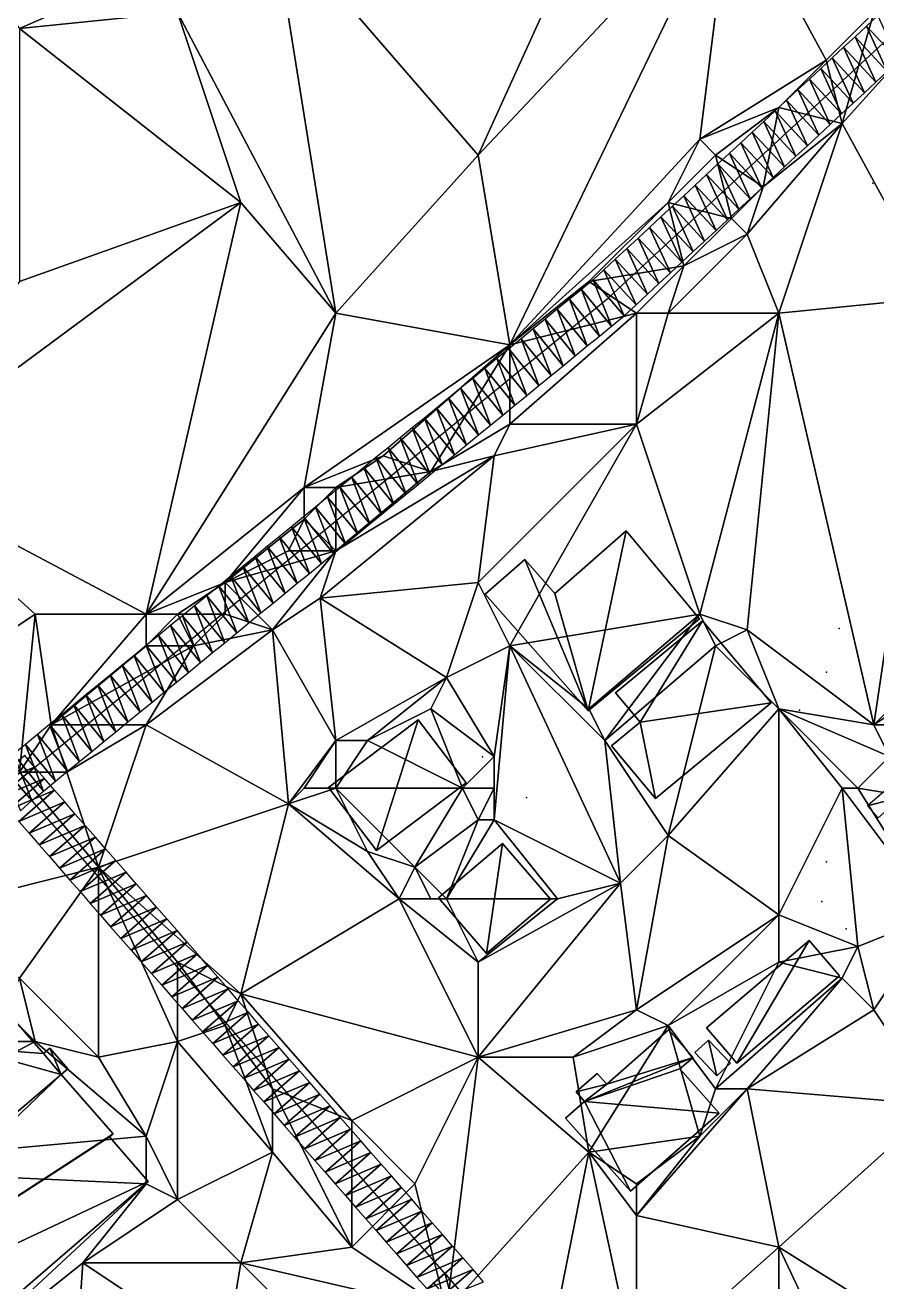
# Model space of a CAD drawing. Header units: metres. Extents: x -1103 to 901, y -902 to 905.
# Drawn here: x -419.3 to -311.6, y 661.6 to 820.4 of the extents above; entities that cross this region are included whole.
import ezdxf

# ---------------------------------------------------------------- set-up
doc = ezdxf.new("R2010")
doc.units = ezdxf.units.M
for name, color, linetype in [('OSM_BUILDING_FOOTPRINTS', 7, 'CONTINUOUS'), ('OSM_BUILDING_ROOFS', 1, 'CONTINUOUS'), ('OSM_BUILDING_WALLS', 8, 'CONTINUOUS'), ('OSM_ROAD_AXES', 2, 'CONTINUOUS'), ('OSM_ROAD_SURFACE', 9, 'CONTINUOUS'), ('OSM_TERRAIN', 3, 'CONTINUOUS'), ('OSM_TREES', 3, 'CONTINUOUS')]:
    doc.layers.add(name, color=color, linetype=linetype)

msp = doc.modelspace()

# ---------------------------------------------------------------- linework, layer by layer
at = {"layer": 'OSM_BUILDING_FOOTPRINTS'}
for points in [[(-361.14, 748.49, 11.96), (-356.12, 752.89, 11.96), (-352.31, 748.6, 11.96), (-343.31, 756.5, 11.96), (-334.03, 745.41, 11.96), (-348.09, 733.78, 11.96), (-361.14, 748.49, 11.96)], [(-345.15, 729.34, 12.06), (-339.57, 722.69, 12.06), (-324.98, 734.78, 12.06), (-333.67, 745.13, 12.06), (-344.64, 736.05, 12.06), (-341.52, 732.34, 12.06), (-345.15, 729.34, 12.06)], [(-380.95, 724.08, 9.98), (-369.6, 732.62, 9.98), (-363.51, 724.65, 9.98), (-374.87, 716.1, 9.98), (-380.95, 724.08, 9.98)], [(-367.01, 710.15, 11.75), (-358.93, 717.02, 11.75), (-352.86, 709.96, 11.75), (-360.94, 703.1, 11.75), (-367.01, 710.15, 11.75)], [(-333.14, 693.71, 11.44), (-320.16, 704.74, 11.44), (-316.32, 700.28, 11.44), (-329.3, 689.25, 11.44), (-333.14, 693.71, 11.44)], [(-416.95, 690.48, 8.06), (-416.18, 691.14, 8.06), (-413.9, 688.54, 8.06), (-414.74, 687.82, 8.06), (-408.16, 680.31, 8.06), (-408.62, 679.93, 8.06), (-403.71, 674.31, 8.06), (-444.08, 639.45, 8.06), (-453.77, 650.52, 8.06), (-453.09, 651.11, 8.06), (-455.1, 653.41, 8.06), (-448.94, 658.72, 8.06), (-456, 666.79, 8.06), (-455.31, 667.4, 8.06), (-455.67, 667.83, 8.06), (-427.66, 692.01, 8.06), (-426.93, 691.17, 8.06), (-421.59, 695.79, 8.06), (-416.95, 690.48, 8.06)], [(-350.96, 682.3, 11.41), (-348.55, 684.42, 11.41), (-349.61, 685.62, 11.41), (-346.96, 687.95, 11.41), (-345.75, 686.59, 11.41), (-337.93, 693.45, 11.41), (-334.84, 689.98, 11.41), (-336.5, 688.52, 11.41), (-331.53, 682.92, 11.41), (-342.77, 673.08, 11.41), (-350.96, 682.3, 11.41)], [(-334.61, 690.58, 11.49), (-332.9, 692.17, 11.49), (-330.13, 689.25, 11.49), (-331.84, 687.65, 11.49), (-334.61, 690.58, 11.49)]]:
    msp.add_polyline3d(points, close=True, dxfattribs=at)
at = {"layer": 'OSM_BUILDING_ROOFS'}
for points in [[(-348.09, 733.78, 17.16), (-343.31, 756.5, 17.16), (-352.31, 748.6, 17.16)], [(-348.09, 733.78, 17.16), (-334.03, 745.41, 17.16), (-343.31, 756.5, 17.16)], [(-356.12, 752.89, 17.16), (-361.14, 748.49, 17.16), (-348.09, 733.78, 17.16)], [(-348.09, 733.78, 17.16), (-352.31, 748.6, 17.16), (-356.12, 752.89, 17.16)], [(-341.52, 732.34, 17.26), (-333.67, 745.13, 17.26), (-344.64, 736.05, 17.26)], [(-341.52, 732.34, 17.26), (-324.98, 734.78, 17.26), (-333.67, 745.13, 17.26)], [(-341.52, 732.34, 17.26), (-339.57, 722.69, 17.26), (-324.98, 734.78, 17.26)], [(-369.6, 732.62, 15.18), (-380.95, 724.08, 15.18), (-374.87, 716.1, 15.18)], [(-369.6, 732.62, 15.18), (-374.87, 716.1, 15.18), (-363.51, 724.65, 15.18)], [(-341.52, 732.34, 17.26), (-345.15, 729.34, 17.26), (-339.57, 722.69, 17.26)], [(-358.93, 717.02, 16.95), (-367.01, 710.15, 16.95), (-360.94, 703.1, 16.95)], [(-358.93, 717.02, 16.95), (-360.94, 703.1, 16.95), (-352.86, 709.96, 16.95)], [(-320.16, 704.74, 16.64), (-333.14, 693.71, 16.64), (-329.3, 689.25, 16.64)], [(-320.16, 704.74, 16.64), (-329.3, 689.25, 16.64), (-316.32, 700.28, 16.64)], [(-416.95, 690.48, 58.06), (-421.59, 695.79, 58.06), (-426.93, 691.17, 58.06)], [(-334.84, 689.98, 16.61), (-337.93, 693.45, 16.61), (-345.75, 686.59, 16.61)], [(-414.74, 687.82, 58.06), (-426.93, 691.17, 58.06), (-448.94, 658.72, 58.06)], [(-414.74, 687.82, 58.06), (-416.95, 690.48, 58.06), (-426.93, 691.17, 58.06)], [(-414.74, 687.82, 58.06), (-416.18, 691.14, 58.06), (-416.95, 690.48, 58.06)], [(-414.74, 687.82, 58.06), (-413.9, 688.54, 58.06), (-416.18, 691.14, 58.06)], [(-332.9, 692.17, 21.49), (-334.61, 690.58, 21.49), (-331.84, 687.65, 21.49)], [(-332.9, 692.17, 21.49), (-331.84, 687.65, 21.49), (-330.13, 689.25, 21.49)], [(-348.55, 684.42, 16.61), (-336.5, 688.52, 16.61), (-334.84, 689.98, 16.61)], [(-345.75, 686.59, 16.61), (-348.55, 684.42, 16.61), (-334.84, 689.98, 16.61)], [(-453.09, 651.11, 58.06), (-408.16, 680.31, 58.06), (-414.74, 687.82, 58.06)], [(-414.74, 687.82, 58.06), (-448.94, 658.72, 58.06), (-453.09, 651.11, 58.06)], [(-345.75, 686.59, 16.61), (-346.96, 687.95, 16.61), (-349.61, 685.62, 16.61)], [(-348.55, 684.42, 16.61), (-331.53, 682.92, 16.61), (-336.5, 688.52, 16.61)], [(-345.75, 686.59, 16.61), (-349.61, 685.62, 16.61), (-348.55, 684.42, 16.61)], [(-348.55, 684.42, 16.61), (-350.96, 682.3, 16.61), (-342.77, 673.08, 16.61)], [(-348.55, 684.42, 16.61), (-342.77, 673.08, 16.61), (-331.53, 682.92, 16.61)], [(-453.09, 651.11, 58.06), (-408.62, 679.93, 58.06), (-408.16, 680.31, 58.06)], [(-453.09, 651.11, 58.06), (-403.71, 674.31, 58.06), (-408.62, 679.93, 58.06)], [(-453.09, 651.11, 58.06), (-444.08, 639.45, 58.06), (-403.71, 674.31, 58.06)]]:
    msp.add_3dface(points, dxfattribs=at)
at = {"layer": 'OSM_BUILDING_WALLS'}
for points in [[(-343.31, 756.5, 11.96), (-352.31, 748.6, 11.96), (-352.31, 748.6, 17.16)], [(-343.31, 756.5, 11.96), (-352.31, 748.6, 17.16), (-343.31, 756.5, 17.16)], [(-334.03, 745.41, 11.96), (-343.31, 756.5, 11.96), (-343.31, 756.5, 17.16)], [(-334.03, 745.41, 11.96), (-343.31, 756.5, 17.16), (-334.03, 745.41, 17.16)], [(-356.12, 752.89, 11.96), (-361.14, 748.49, 11.96), (-361.14, 748.49, 17.16)], [(-356.12, 752.89, 11.96), (-361.14, 748.49, 17.16), (-356.12, 752.89, 17.16)], [(-352.31, 748.6, 11.96), (-356.12, 752.89, 11.96), (-356.12, 752.89, 17.16)], [(-352.31, 748.6, 11.96), (-356.12, 752.89, 17.16), (-352.31, 748.6, 17.16)], [(-361.14, 748.49, 11.96), (-348.09, 733.78, 11.96), (-348.09, 733.78, 17.16)], [(-361.14, 748.49, 11.96), (-348.09, 733.78, 17.16), (-361.14, 748.49, 17.16)], [(-348.09, 733.78, 11.96), (-334.03, 745.41, 11.96), (-334.03, 745.41, 17.16)], [(-348.09, 733.78, 11.96), (-334.03, 745.41, 17.16), (-348.09, 733.78, 17.16)], [(-333.67, 745.13, 12.06), (-344.64, 736.05, 12.06), (-344.64, 736.05, 17.26)], [(-333.67, 745.13, 12.06), (-344.64, 736.05, 17.26), (-333.67, 745.13, 17.26)], [(-324.98, 734.78, 12.06), (-333.67, 745.13, 12.06), (-333.67, 745.13, 17.26)], [(-324.98, 734.78, 12.06), (-333.67, 745.13, 17.26), (-324.98, 734.78, 17.26)], [(-344.64, 736.05, 12.06), (-341.52, 732.34, 12.06), (-341.52, 732.34, 17.26)], [(-344.64, 736.05, 12.06), (-341.52, 732.34, 17.26), (-344.64, 736.05, 17.26)], [(-339.57, 722.69, 12.06), (-324.98, 734.78, 12.06), (-324.98, 734.78, 17.26)], [(-339.57, 722.69, 12.06), (-324.98, 734.78, 17.26), (-339.57, 722.69, 17.26)], [(-369.6, 732.62, 9.98), (-380.95, 724.08, 9.98), (-380.95, 724.08, 15.18)], [(-369.6, 732.62, 9.98), (-380.95, 724.08, 15.18), (-369.6, 732.62, 15.18)], [(-363.51, 724.65, 9.98), (-369.6, 732.62, 9.98), (-369.6, 732.62, 15.18)], [(-363.51, 724.65, 9.98), (-369.6, 732.62, 15.18), (-363.51, 724.65, 15.18)], [(-341.52, 732.34, 12.06), (-345.15, 729.34, 12.06), (-345.15, 729.34, 17.26)], [(-341.52, 732.34, 12.06), (-345.15, 729.34, 17.26), (-341.52, 732.34, 17.26)], [(-345.15, 729.34, 12.06), (-339.57, 722.69, 12.06), (-339.57, 722.69, 17.26)], [(-345.15, 729.34, 12.06), (-339.57, 722.69, 17.26), (-345.15, 729.34, 17.26)], [(-374.87, 716.1, 9.98), (-363.51, 724.65, 9.98), (-363.51, 724.65, 15.18)], [(-374.87, 716.1, 9.98), (-363.51, 724.65, 15.18), (-374.87, 716.1, 15.18)], [(-380.95, 724.08, 9.98), (-374.87, 716.1, 9.98), (-374.87, 716.1, 15.18)], [(-380.95, 724.08, 9.98), (-374.87, 716.1, 15.18), (-380.95, 724.08, 15.18)], [(-358.93, 717.02, 11.75), (-367.01, 710.15, 11.75), (-367.01, 710.15, 16.95)], [(-358.93, 717.02, 11.75), (-367.01, 710.15, 16.95), (-358.93, 717.02, 16.95)], [(-352.86, 709.96, 11.75), (-358.93, 717.02, 11.75), (-358.93, 717.02, 16.95)], [(-352.86, 709.96, 11.75), (-358.93, 717.02, 16.95), (-352.86, 709.96, 16.95)], [(-367.01, 710.15, 11.75), (-360.94, 703.1, 11.75), (-360.94, 703.1, 16.95)], [(-367.01, 710.15, 11.75), (-360.94, 703.1, 16.95), (-367.01, 710.15, 16.95)], [(-360.94, 703.1, 11.75), (-352.86, 709.96, 11.75), (-352.86, 709.96, 16.95)], [(-360.94, 703.1, 11.75), (-352.86, 709.96, 16.95), (-360.94, 703.1, 16.95)], [(-320.16, 704.74, 11.44), (-333.14, 693.71, 11.44), (-333.14, 693.71, 16.64)], [(-320.16, 704.74, 11.44), (-333.14, 693.71, 16.64), (-320.16, 704.74, 16.64)], [(-316.32, 700.28, 11.44), (-320.16, 704.74, 11.44), (-320.16, 704.74, 16.64)], [(-316.32, 700.28, 11.44), (-320.16, 704.74, 16.64), (-316.32, 700.28, 16.64)], [(-329.3, 689.25, 11.44), (-316.32, 700.28, 11.44), (-316.32, 700.28, 16.64)], [(-329.3, 689.25, 11.44), (-316.32, 700.28, 16.64), (-329.3, 689.25, 16.64)], [(-416.95, 690.48, 8.06), (-421.59, 695.79, 8.06), (-421.59, 695.79, 58.06)], [(-416.95, 690.48, 8.06), (-421.59, 695.79, 58.06), (-416.95, 690.48, 58.06)], [(-337.93, 693.45, 11.41), (-345.75, 686.59, 11.41), (-345.75, 686.59, 16.61)], [(-337.93, 693.45, 11.41), (-345.75, 686.59, 16.61), (-337.93, 693.45, 16.61)], [(-334.84, 689.98, 11.41), (-337.93, 693.45, 11.41), (-337.93, 693.45, 16.61)], [(-334.84, 689.98, 11.41), (-337.93, 693.45, 16.61), (-334.84, 689.98, 16.61)], [(-333.14, 693.71, 11.44), (-329.3, 689.25, 11.44), (-329.3, 689.25, 16.64)], [(-333.14, 693.71, 11.44), (-329.3, 689.25, 16.64), (-333.14, 693.71, 16.64)], [(-416.18, 691.14, 8.06), (-416.95, 690.48, 8.06), (-416.95, 690.48, 58.06)], [(-416.18, 691.14, 8.06), (-416.95, 690.48, 58.06), (-416.18, 691.14, 58.06)], [(-413.9, 688.54, 8.06), (-416.18, 691.14, 8.06), (-416.18, 691.14, 58.06)], [(-413.9, 688.54, 8.06), (-416.18, 691.14, 58.06), (-413.9, 688.54, 58.06)], [(-332.9, 692.17, 11.49), (-334.61, 690.58, 11.49), (-334.61, 690.58, 21.49)], [(-332.9, 692.17, 11.49), (-334.61, 690.58, 21.49), (-332.9, 692.17, 21.49)], [(-330.13, 689.25, 11.49), (-332.9, 692.17, 11.49), (-332.9, 692.17, 21.49)], [(-330.13, 689.25, 11.49), (-332.9, 692.17, 21.49), (-330.13, 689.25, 21.49)], [(-336.5, 688.52, 11.41), (-334.84, 689.98, 11.41), (-334.84, 689.98, 16.61)], [(-336.5, 688.52, 11.41), (-334.84, 689.98, 16.61), (-336.5, 688.52, 16.61)], [(-334.61, 690.58, 11.49), (-331.84, 687.65, 11.49), (-331.84, 687.65, 21.49)], [(-334.61, 690.58, 11.49), (-331.84, 687.65, 21.49), (-334.61, 690.58, 21.49)], [(-331.84, 687.65, 11.49), (-330.13, 689.25, 11.49), (-330.13, 689.25, 21.49)], [(-331.84, 687.65, 11.49), (-330.13, 689.25, 21.49), (-331.84, 687.65, 21.49)], [(-414.74, 687.82, 8.06), (-413.9, 688.54, 8.06), (-413.9, 688.54, 58.06)], [(-414.74, 687.82, 8.06), (-413.9, 688.54, 58.06), (-414.74, 687.82, 58.06)], [(-408.16, 680.31, 8.06), (-414.74, 687.82, 8.06), (-414.74, 687.82, 58.06)], [(-408.16, 680.31, 8.06), (-414.74, 687.82, 58.06), (-408.16, 680.31, 58.06)], [(-346.96, 687.95, 11.41), (-349.61, 685.62, 11.41), (-349.61, 685.62, 16.61)], [(-346.96, 687.95, 11.41), (-349.61, 685.62, 16.61), (-346.96, 687.95, 16.61)], [(-345.75, 686.59, 11.41), (-346.96, 687.95, 11.41), (-346.96, 687.95, 16.61)], [(-345.75, 686.59, 11.41), (-346.96, 687.95, 16.61), (-345.75, 686.59, 16.61)], [(-331.53, 682.92, 11.41), (-336.5, 688.52, 11.41), (-336.5, 688.52, 16.61)], [(-331.53, 682.92, 11.41), (-336.5, 688.52, 16.61), (-331.53, 682.92, 16.61)], [(-349.61, 685.62, 11.41), (-348.55, 684.42, 11.41), (-348.55, 684.42, 16.61)], [(-349.61, 685.62, 11.41), (-348.55, 684.42, 16.61), (-349.61, 685.62, 16.61)], [(-348.55, 684.42, 11.41), (-350.96, 682.3, 11.41), (-350.96, 682.3, 16.61)], [(-348.55, 684.42, 11.41), (-350.96, 682.3, 16.61), (-348.55, 684.42, 16.61)], [(-342.77, 673.08, 11.41), (-331.53, 682.92, 11.41), (-331.53, 682.92, 16.61)], [(-342.77, 673.08, 11.41), (-331.53, 682.92, 16.61), (-342.77, 673.08, 16.61)], [(-350.96, 682.3, 11.41), (-342.77, 673.08, 11.41), (-342.77, 673.08, 16.61)], [(-350.96, 682.3, 11.41), (-342.77, 673.08, 16.61), (-350.96, 682.3, 16.61)], [(-408.62, 679.93, 8.06), (-408.16, 680.31, 8.06), (-408.16, 680.31, 58.06)], [(-408.62, 679.93, 8.06), (-408.16, 680.31, 58.06), (-408.62, 679.93, 58.06)], [(-403.71, 674.31, 8.06), (-408.62, 679.93, 8.06), (-408.62, 679.93, 58.06)], [(-403.71, 674.31, 8.06), (-408.62, 679.93, 58.06), (-403.71, 674.31, 58.06)], [(-444.08, 639.45, 8.06), (-403.71, 674.31, 8.06), (-403.71, 674.31, 58.06)], [(-444.08, 639.45, 8.06), (-403.71, 674.31, 58.06), (-444.08, 639.45, 58.06)]]:
    msp.add_3dface(points, dxfattribs=at)
at = {"layer": 'OSM_ROAD_AXES'}
for points in [[(-597.7, 570.62, 12.35), (-515.1, 641.52, 12.27), (-487.06, 665.15, 13.31), (-420.4, 724.71, 8.35), (-345.52, 785.95, 12.72), (-274.8, 851.58, 8.35), (-264.97, 869.42, 8.09)], [(-77.25, 318.22, 13.77), (-85.81, 327.99, 13.46), (-182, 437.74, 14.9), (-212.23, 474.48, 11.15), (-217.94, 481.64, 10.91), (-283.23, 563.81, 11.55), (-321.37, 609.27, 10.55), (-364.92, 661.21, 12.4), (-420.4, 724.71, 8.35), (-452.54, 763.67, 7.7)]]:
    msp.add_polyline3d(points, dxfattribs=at)
at = {"layer": 'OSM_ROAD_SURFACE'}
for points in [[(-308.84, 815.89, 11.13), (-311.48, 821.63, 10.96), (-312.92, 820.29, 11.04)], [(-310.29, 814.55, 11.21), (-312.92, 820.29, 11.04), (-314.37, 818.95, 11.11)], [(-310.29, 814.55, 11.21), (-308.84, 815.89, 11.13), (-312.92, 820.29, 11.04)], [(-311.73, 813.22, 11.28), (-314.37, 818.95, 11.11), (-315.81, 817.61, 11.17)], [(-311.73, 813.22, 11.28), (-310.29, 814.55, 11.21), (-314.37, 818.95, 11.11)], [(-314.62, 810.54, 11.44), (-317.25, 816.27, 11.24), (-318.7, 814.93, 11.32)], [(-313.17, 811.88, 11.36), (-315.81, 817.61, 11.17), (-317.25, 816.27, 11.24)], [(-314.62, 810.54, 11.44), (-313.17, 811.88, 11.36), (-317.25, 816.27, 11.24)], [(-313.17, 811.88, 11.36), (-311.73, 813.22, 11.28), (-315.81, 817.61, 11.17)], [(-316.06, 809.2, 11.51), (-318.7, 814.93, 11.32), (-320.14, 813.6, 11.42)], [(-316.06, 809.2, 11.51), (-314.62, 810.54, 11.44), (-318.7, 814.93, 11.32)], [(-317.5, 807.86, 11.59), (-320.14, 813.6, 11.42), (-321.58, 812.26, 11.52)], [(-317.5, 807.86, 11.59), (-316.06, 809.2, 11.51), (-320.14, 813.6, 11.42)], [(-318.94, 806.52, 11.67), (-321.58, 812.26, 11.52), (-323.03, 810.92, 11.61)], [(-318.94, 806.52, 11.67), (-317.5, 807.86, 11.59), (-321.58, 812.26, 11.52)], [(-320.39, 805.18, 11.74), (-323.03, 810.92, 11.61), (-324.47, 809.58, 11.69)], [(-320.39, 805.18, 11.74), (-318.94, 806.52, 11.67), (-323.03, 810.92, 11.61)], [(-321.83, 803.84, 11.81), (-324.47, 809.58, 11.69), (-325.91, 808.24, 11.74)], [(-321.83, 803.84, 11.81), (-320.39, 805.18, 11.74), (-324.47, 809.58, 11.69)], [(-324.72, 801.16, 11.96), (-327.36, 806.9, 11.8), (-328.8, 805.56, 11.85)], [(-323.27, 802.5, 11.89), (-325.91, 808.24, 11.74), (-327.36, 806.9, 11.8)], [(-324.72, 801.16, 11.96), (-323.27, 802.5, 11.89), (-327.36, 806.9, 11.8)], [(-323.27, 802.5, 11.89), (-321.83, 803.84, 11.81), (-325.91, 808.24, 11.74)], [(-326.16, 799.82, 12.03), (-328.8, 805.56, 11.85), (-330.24, 804.22, 11.9)], [(-326.16, 799.82, 12.03), (-324.72, 801.16, 11.96), (-328.8, 805.56, 11.85)], [(-327.61, 798.48, 12.1), (-330.24, 804.22, 11.9), (-331.69, 802.88, 11.96)], [(-327.61, 798.48, 12.1), (-326.16, 799.82, 12.03), (-330.24, 804.22, 11.9)], [(-329.05, 797.14, 12.17), (-331.69, 802.88, 11.96), (-333.13, 801.54, 12.04)], [(-329.05, 797.14, 12.17), (-327.61, 798.48, 12.1), (-331.69, 802.88, 11.96)], [(-330.49, 795.8, 12.24), (-333.13, 801.54, 12.04), (-334.57, 800.2, 12.11)], [(-330.49, 795.8, 12.24), (-329.05, 797.14, 12.17), (-333.13, 801.54, 12.04)], [(-333.38, 793.13, 12.39), (-336.02, 798.86, 12.19), (-337.46, 797.52, 12.27)], [(-331.94, 794.47, 12.32), (-334.57, 800.2, 12.11), (-336.02, 798.86, 12.19)], [(-333.38, 793.13, 12.39), (-331.94, 794.47, 12.32), (-336.02, 798.86, 12.19)], [(-331.94, 794.47, 12.32), (-330.49, 795.8, 12.24), (-334.57, 800.2, 12.11)], [(-334.82, 791.79, 12.47), (-337.46, 797.52, 12.27), (-338.9, 796.18, 12.33)], [(-334.82, 791.79, 12.47), (-333.38, 793.13, 12.39), (-337.46, 797.52, 12.27)], [(-336.26, 790.45, 12.54), (-338.9, 796.18, 12.33), (-340.35, 794.85, 12.4)], [(-336.26, 790.45, 12.54), (-334.82, 791.79, 12.47), (-338.9, 796.18, 12.33)], [(-337.71, 789.11, 12.6), (-340.35, 794.85, 12.4), (-341.79, 793.51, 12.46)], [(-337.71, 789.11, 12.6), (-336.26, 790.45, 12.54), (-340.35, 794.85, 12.4)], [(-339.15, 787.77, 12.66), (-341.79, 793.51, 12.46), (-343.23, 792.17, 12.52)], [(-339.15, 787.77, 12.66), (-337.71, 789.11, 12.6), (-341.79, 793.51, 12.46)], [(-340.6, 786.43, 12.72), (-343.23, 792.17, 12.52), (-344.68, 790.83, 12.59)], [(-340.6, 786.43, 12.72), (-339.15, 787.77, 12.66), (-343.23, 792.17, 12.52)], [(-343.55, 783.69, 12.8), (-346.12, 789.49, 12.65), (-347.49, 788.21, 12.71)], [(-342.04, 785.09, 12.78), (-344.68, 790.83, 12.59), (-346.12, 789.49, 12.65)], [(-343.55, 783.69, 12.8), (-342.04, 785.09, 12.78), (-346.12, 789.49, 12.65)], [(-342.04, 785.09, 12.78), (-340.6, 786.43, 12.72), (-344.68, 790.83, 12.59)], [(-345.15, 782.38, 12.8), (-347.49, 788.21, 12.71), (-348.95, 787.02, 12.72)], [(-345.15, 782.38, 12.8), (-343.55, 783.69, 12.8), (-347.49, 788.21, 12.71)], [(-346.68, 781.13, 12.8), (-348.95, 787.02, 12.72), (-350.48, 785.77, 12.72)], [(-346.68, 781.13, 12.8), (-345.15, 782.38, 12.8), (-348.95, 787.02, 12.72)], [(-349.74, 778.63, 12.79), (-352.01, 784.52, 12.72), (-353.53, 783.27, 12.71)], [(-348.21, 779.88, 12.8), (-350.48, 785.77, 12.72), (-352.01, 784.52, 12.72)], [(-349.74, 778.63, 12.79), (-348.21, 779.88, 12.8), (-352.01, 784.52, 12.72)], [(-348.21, 779.88, 12.8), (-346.68, 781.13, 12.8), (-350.48, 785.77, 12.72)], [(-351.26, 777.38, 12.79), (-353.53, 783.27, 12.71), (-355.06, 782.02, 12.71)], [(-351.26, 777.38, 12.79), (-349.74, 778.63, 12.79), (-353.53, 783.27, 12.71)], [(-352.79, 776.13, 12.79), (-355.06, 782.02, 12.71), (-356.59, 780.77, 12.7)], [(-352.79, 776.13, 12.79), (-351.26, 777.38, 12.79), (-355.06, 782.02, 12.71)], [(-354.32, 774.88, 12.79), (-356.59, 780.77, 12.7), (-358.12, 779.52, 12.69)], [(-354.32, 774.88, 12.79), (-352.79, 776.13, 12.79), (-356.59, 780.77, 12.7)], [(-357.38, 772.38, 12.78), (-359.65, 778.27, 12.61), (-361.18, 777.02, 12.54)], [(-355.85, 773.63, 12.78), (-358.12, 779.52, 12.69), (-359.65, 778.27, 12.61)], [(-357.38, 772.38, 12.78), (-355.85, 773.63, 12.78), (-359.65, 778.27, 12.61)], [(-355.85, 773.63, 12.78), (-354.32, 774.88, 12.79), (-358.12, 779.52, 12.69)], [(-358.9, 771.13, 12.72), (-361.18, 777.02, 12.54), (-362.7, 775.77, 12.46)], [(-358.9, 771.13, 12.72), (-357.38, 772.38, 12.78), (-361.18, 777.02, 12.54)], [(-360.43, 769.88, 12.62), (-362.7, 775.77, 12.46), (-364.23, 774.52, 12.39)], [(-360.43, 769.88, 12.62), (-358.9, 771.13, 12.72), (-362.7, 775.77, 12.46)], [(-361.96, 768.63, 12.52), (-364.23, 774.52, 12.39), (-365.76, 773.27, 12.31)], [(-361.96, 768.63, 12.52), (-360.43, 769.88, 12.62), (-364.23, 774.52, 12.39)], [(-365.02, 766.13, 12.31), (-367.29, 772.02, 12.22), (-368.81, 770.77, 12.14)], [(-363.49, 767.38, 12.42), (-365.76, 773.27, 12.31), (-367.29, 772.02, 12.22)], [(-365.02, 766.13, 12.31), (-363.49, 767.38, 12.42), (-367.29, 772.02, 12.22)], [(-363.49, 767.38, 12.42), (-361.96, 768.63, 12.52), (-365.76, 773.27, 12.31)], [(-366.55, 764.88, 12.21), (-368.81, 770.77, 12.14), (-370.34, 769.52, 12.05)], [(-366.55, 764.88, 12.21), (-365.02, 766.13, 12.31), (-368.81, 770.77, 12.14)], [(-368.07, 763.63, 12.13), (-370.34, 769.52, 12.05), (-371.87, 768.27, 11.96)], [(-368.07, 763.63, 12.13), (-366.55, 764.88, 12.21), (-370.34, 769.52, 12.05)], [(-369.6, 762.38, 12.02), (-371.87, 768.27, 11.96), (-373.4, 767.02, 11.88)], [(-369.6, 762.38, 12.02), (-368.07, 763.63, 12.13), (-371.87, 768.27, 11.96)], [(-372.66, 759.88, 11.79), (-374.93, 765.77, 11.79), (-376.46, 764.52, 11.73)], [(-371.13, 761.13, 11.9), (-373.4, 767.02, 11.88), (-374.93, 765.77, 11.79)], [(-372.66, 759.88, 11.79), (-371.13, 761.13, 11.9), (-374.93, 765.77, 11.79)], [(-371.13, 761.13, 11.9), (-369.6, 762.38, 12.02), (-373.4, 767.02, 11.88)], [(-374.19, 758.63, 11.67), (-376.46, 764.52, 11.73), (-377.98, 763.27, 11.67)], [(-374.19, 758.63, 11.67), (-372.66, 759.88, 11.79), (-376.46, 764.52, 11.73)], [(-375.71, 757.38, 11.55), (-377.98, 763.27, 11.67), (-379.51, 762.02, 11.56)], [(-375.71, 757.38, 11.55), (-374.19, 758.63, 11.67), (-377.98, 763.27, 11.67)], [(-378.77, 754.88, 11.32), (-381.04, 760.77, 11.45), (-382.57, 759.52, 11.32)], [(-377.24, 756.13, 11.44), (-379.51, 762.02, 11.56), (-381.04, 760.77, 11.45)], [(-378.77, 754.88, 11.32), (-377.24, 756.13, 11.44), (-381.04, 760.77, 11.45)], [(-377.24, 756.13, 11.44), (-375.71, 757.38, 11.55), (-379.51, 762.02, 11.56)], [(-380.3, 753.63, 11.2), (-382.57, 759.52, 11.32), (-384.1, 758.27, 11.17)], [(-380.3, 753.63, 11.2), (-378.77, 754.88, 11.32), (-382.57, 759.52, 11.32)], [(-381.83, 752.38, 11.06), (-384.1, 758.27, 11.17), (-385.62, 757.02, 10.98)], [(-381.83, 752.38, 11.06), (-380.3, 753.63, 11.2), (-384.1, 758.27, 11.17)], [(-383.35, 751.13, 10.93), (-385.62, 757.02, 10.98), (-387.15, 755.77, 10.8)], [(-383.35, 751.13, 10.93), (-381.83, 752.38, 11.06), (-385.62, 757.02, 10.98)], [(-386.41, 748.63, 10.66), (-388.68, 754.52, 10.62), (-390.21, 753.27, 10.43)], [(-384.88, 749.88, 10.79), (-387.15, 755.77, 10.8), (-388.68, 754.52, 10.62)], [(-386.41, 748.63, 10.66), (-384.88, 749.88, 10.79), (-388.68, 754.52, 10.62)], [(-384.88, 749.88, 10.79), (-383.35, 751.13, 10.93), (-387.15, 755.77, 10.8)], [(-387.94, 747.38, 10.52), (-390.21, 753.27, 10.43), (-391.74, 752.02, 10.25)], [(-387.94, 747.38, 10.52), (-386.41, 748.63, 10.66), (-390.21, 753.27, 10.43)], [(-389.47, 746.13, 10.39), (-391.74, 752.02, 10.25), (-393.27, 750.77, 10.07)], [(-389.47, 746.13, 10.39), (-387.94, 747.38, 10.52), (-391.74, 752.02, 10.25)], [(-391, 744.88, 10), (-393.27, 750.77, 10.07), (-394.79, 749.53, 9.89)], [(-391, 744.88, 10), (-389.47, 746.13, 10.39), (-393.27, 750.77, 10.07)], [(-394.05, 742.38, 9.59), (-396.32, 748.28, 9.66), (-397.85, 747.03, 9.42)], [(-392.52, 743.63, 9.78), (-394.79, 749.53, 9.89), (-396.32, 748.28, 9.66)], [(-394.05, 742.38, 9.59), (-392.52, 743.63, 9.78), (-396.32, 748.28, 9.66)], [(-392.52, 743.63, 9.78), (-391, 744.88, 10), (-394.79, 749.53, 9.89)], [(-395.58, 741.13, 9.41), (-397.85, 747.03, 9.42), (-399.38, 745.78, 9.19)], [(-395.58, 741.13, 9.41), (-394.05, 742.38, 9.59), (-397.85, 747.03, 9.42)], [(-397.11, 739.88, 9.24), (-399.38, 745.78, 9.19), (-400.91, 744.53, 9.05)], [(-397.11, 739.88, 9.24), (-395.58, 741.13, 9.41), (-399.38, 745.78, 9.19)], [(-400.16, 737.38, 8.89), (-402.43, 743.28, 8.92), (-403.96, 742.03, 8.79)], [(-398.64, 738.63, 9.06), (-400.91, 744.53, 9.05), (-402.43, 743.28, 8.92)], [(-400.16, 737.38, 8.89), (-398.64, 738.63, 9.06), (-402.43, 743.28, 8.92)], [(-398.64, 738.63, 9.06), (-397.11, 739.88, 9.24), (-400.91, 744.53, 9.05)], [(-401.69, 736.13, 8.74), (-403.96, 742.03, 8.79), (-405.49, 740.78, 8.72)], [(-401.69, 736.13, 8.74), (-400.16, 737.38, 8.89), (-403.96, 742.03, 8.79)], [(-403.22, 734.88, 8.67), (-405.49, 740.78, 8.72), (-407.02, 739.53, 8.65)], [(-403.22, 734.88, 8.67), (-401.69, 736.13, 8.74), (-405.49, 740.78, 8.72)], [(-404.75, 733.63, 8.61), (-407.02, 739.53, 8.65), (-408.55, 738.28, 8.57)], [(-404.75, 733.63, 8.61), (-403.22, 734.88, 8.67), (-407.02, 739.53, 8.65)], [(-407.8, 731.13, 8.48), (-410.07, 737.03, 8.5), (-411.6, 735.78, 8.43)], [(-406.28, 732.38, 8.54), (-408.55, 738.28, 8.57), (-410.07, 737.03, 8.5)], [(-407.8, 731.13, 8.48), (-406.28, 732.38, 8.54), (-410.07, 737.03, 8.5)], [(-406.28, 732.38, 8.54), (-404.75, 733.63, 8.61), (-408.55, 738.28, 8.57)], [(-409.33, 729.88, 8.42), (-411.6, 735.78, 8.43), (-413.13, 734.53, 8.36)], [(-409.33, 729.88, 8.42), (-407.8, 731.13, 8.48), (-411.6, 735.78, 8.43)], [(-410.86, 728.63, 8.36), (-413.13, 734.53, 8.36), (-414.66, 733.28, 8.29)], [(-410.86, 728.63, 8.36), (-409.33, 729.88, 8.42), (-413.13, 734.53, 8.36)], [(-412.39, 727.38, 8.29), (-414.66, 733.28, 8.29), (-416.19, 732.03, 8.22)], [(-412.39, 727.38, 8.29), (-410.86, 728.63, 8.36), (-414.66, 733.28, 8.29)], [(-415.44, 724.88, 8.38), (-417.72, 730.78, 8.21), (-419.24, 729.53, 8.2)], [(-413.92, 726.13, 8.23), (-416.19, 732.03, 8.22), (-417.72, 730.78, 8.21)], [(-415.44, 724.88, 8.38), (-413.92, 726.13, 8.23), (-417.72, 730.78, 8.21)], [(-413.92, 726.13, 8.23), (-412.39, 727.38, 8.29), (-416.19, 732.03, 8.22)], [(-416.97, 723.63, 8.55), (-419.24, 729.53, 8.2), (-420.77, 728.28, 8.25)], [(-416.97, 723.63, 8.55), (-415.44, 724.88, 8.38), (-419.24, 729.53, 8.2)], [(-418.11, 726.65, 8.32), (-419.32, 728.11, 8.28), (-423.95, 724.29, 8.27)], [(-418.45, 722.42, 8.6), (-420.77, 728.28, 8.25), (-422.35, 726.99, 8.26)], [(-418.45, 722.42, 8.6), (-416.97, 723.63, 8.55), (-420.77, 728.28, 8.25)], [(-418.11, 726.65, 8.32), (-423.95, 724.29, 8.27), (-422.69, 722.76, 8.35)], [(-416.85, 725.2, 8.38), (-418.11, 726.65, 8.32), (-422.69, 722.76, 8.35)], [(-419.88, 721.14, 8.56), (-418.45, 722.42, 8.6), (-422.35, 726.99, 8.26)], [(-416.85, 725.2, 8.38), (-422.69, 722.76, 8.35), (-421.37, 721.25, 8.48)], [(-415.56, 723.73, 8.5), (-416.85, 725.2, 8.38), (-421.37, 721.25, 8.48)], [(-312.77, 721.77, 13.08), (-308.44, 722.88, 12.87), (-309.74, 724.39, 13.04)], [(-415.56, 723.73, 8.5), (-421.37, 721.25, 8.48), (-420.08, 719.78, 8.61)], [(-414.27, 722.25, 8.63), (-415.56, 723.73, 8.5), (-420.08, 719.78, 8.61)], [(-312.77, 721.77, 13.08), (-311.46, 720.26, 12.94), (-308.44, 722.88, 12.87)], [(-414.27, 722.25, 8.63), (-420.08, 719.78, 8.61), (-418.79, 718.3, 8.73)], [(-412.98, 720.77, 8.75), (-414.27, 722.25, 8.63), (-418.79, 718.3, 8.73)], [(-412.98, 720.77, 8.75), (-418.79, 718.3, 8.73), (-417.5, 716.82, 8.86)], [(-411.69, 719.29, 8.88), (-412.98, 720.77, 8.75), (-417.5, 716.82, 8.86)], [(-411.69, 719.29, 8.88), (-417.5, 716.82, 8.86), (-416.21, 715.35, 8.99)], [(-410.4, 717.82, 9.09), (-411.69, 719.29, 8.88), (-416.21, 715.35, 8.99)], [(-410.4, 717.82, 9.09), (-416.21, 715.35, 8.99), (-414.92, 713.87, 9.12)], [(-409.11, 716.34, 9.29), (-410.4, 717.82, 9.09), (-414.92, 713.87, 9.12)], [(-409.11, 716.34, 9.29), (-414.92, 713.87, 9.12), (-413.63, 712.39, 9.22)], [(-407.82, 714.87, 9.48), (-409.11, 716.34, 9.29), (-413.63, 712.39, 9.22)], [(-407.82, 714.87, 9.48), (-413.63, 712.39, 9.22), (-412.34, 710.92, 9.29)], [(-406.53, 713.39, 9.57), (-407.82, 714.87, 9.48), (-412.34, 710.92, 9.29)], [(-406.53, 713.39, 9.57), (-412.34, 710.92, 9.29), (-411.05, 709.44, 9.37)], [(-405.24, 711.91, 9.65), (-406.53, 713.39, 9.57), (-411.05, 709.44, 9.37)], [(-405.24, 711.91, 9.65), (-411.05, 709.44, 9.37), (-409.76, 707.96, 9.44)], [(-403.95, 710.43, 9.73), (-405.24, 711.91, 9.65), (-409.76, 707.96, 9.44)], [(-403.95, 710.43, 9.73), (-409.76, 707.96, 9.44), (-408.47, 706.49, 9.51)], [(-402.66, 708.96, 9.81), (-403.95, 710.43, 9.73), (-408.47, 706.49, 9.51)], [(-402.66, 708.96, 9.81), (-408.47, 706.49, 9.51), (-407.18, 705.01, 9.58)], [(-401.37, 707.48, 9.89), (-402.66, 708.96, 9.81), (-407.18, 705.01, 9.58)], [(-401.37, 707.48, 9.89), (-407.18, 705.01, 9.58), (-405.89, 703.53, 9.65)], [(-400.08, 706, 9.98), (-401.37, 707.48, 9.89), (-405.89, 703.53, 9.65)], [(-400.08, 706, 9.98), (-405.89, 703.53, 9.65), (-404.6, 702.06, 9.73)], [(-398.79, 704.53, 10.06), (-400.08, 706, 9.98), (-404.6, 702.06, 9.73)], [(-398.79, 704.53, 10.06), (-404.6, 702.06, 9.73), (-403.31, 700.58, 9.82)], [(-397.5, 703.05, 10.14), (-398.79, 704.53, 10.06), (-403.31, 700.58, 9.82)], [(-397.5, 703.05, 10.14), (-403.31, 700.58, 9.82), (-402.02, 699.1, 9.91)], [(-396.21, 701.57, 10.22), (-397.5, 703.05, 10.14), (-402.02, 699.1, 9.91)], [(-396.21, 701.57, 10.22), (-402.02, 699.1, 9.91), (-400.73, 697.63, 10)], [(-394.92, 700.1, 10.31), (-396.21, 701.57, 10.22), (-400.73, 697.63, 10)], [(-394.92, 700.1, 10.31), (-400.73, 697.63, 10), (-399.44, 696.15, 10.12)], [(-393.63, 698.62, 10.41), (-394.92, 700.1, 10.31), (-399.44, 696.15, 10.12)], [(-393.63, 698.62, 10.41), (-399.44, 696.15, 10.12), (-398.15, 694.67, 10.26)], [(-392.34, 697.14, 10.53), (-393.63, 698.62, 10.41), (-398.15, 694.67, 10.26)], [(-392.34, 697.14, 10.53), (-398.15, 694.67, 10.26), (-396.86, 693.2, 10.39)], [(-391.05, 695.67, 10.67), (-392.34, 697.14, 10.53), (-396.86, 693.2, 10.39)], [(-391.05, 695.67, 10.67), (-396.86, 693.2, 10.39), (-395.56, 691.72, 10.55)], [(-389.76, 694.19, 10.81), (-391.05, 695.67, 10.67), (-395.56, 691.72, 10.55)], [(-389.76, 694.19, 10.81), (-395.56, 691.72, 10.55), (-394.27, 690.24, 10.71)], [(-388.47, 692.71, 10.96), (-389.76, 694.19, 10.81), (-394.27, 690.24, 10.71)], [(-388.47, 692.71, 10.96), (-394.27, 690.24, 10.71), (-392.99, 688.77, 10.86)], [(-387.18, 691.24, 11.1), (-388.47, 692.71, 10.96), (-392.99, 688.77, 10.86)], [(-387.18, 691.24, 11.1), (-392.99, 688.77, 10.86), (-391.69, 687.29, 11.02)], [(-385.89, 689.76, 11.23), (-387.18, 691.24, 11.1), (-391.69, 687.29, 11.02)], [(-385.89, 689.76, 11.23), (-391.69, 687.29, 11.02), (-390.4, 685.81, 11.18)], [(-384.6, 688.28, 11.38), (-385.89, 689.76, 11.23), (-390.4, 685.81, 11.18)], [(-384.6, 688.28, 11.38), (-390.4, 685.81, 11.18), (-389.11, 684.34, 11.34)], [(-383.31, 686.81, 11.52), (-384.6, 688.28, 11.38), (-389.11, 684.34, 11.34)], [(-383.31, 686.81, 11.52), (-389.11, 684.34, 11.34), (-387.82, 682.86, 11.5)], [(-382.01, 685.33, 11.65), (-383.31, 686.81, 11.52), (-387.82, 682.86, 11.5)], [(-382.01, 685.33, 11.65), (-387.82, 682.86, 11.5), (-386.53, 681.38, 11.58)], [(-380.73, 683.85, 11.8), (-382.01, 685.33, 11.65), (-386.53, 681.38, 11.58)], [(-380.73, 683.85, 11.8), (-386.53, 681.38, 11.58), (-385.24, 679.9, 11.66)], [(-379.44, 682.38, 11.92), (-380.73, 683.85, 11.8), (-385.24, 679.9, 11.66)], [(-379.44, 682.38, 11.92), (-385.24, 679.9, 11.66), (-383.95, 678.43, 11.74)], [(-378.14, 680.9, 11.99), (-379.44, 682.38, 11.92), (-383.95, 678.43, 11.74)], [(-378.14, 680.9, 11.99), (-383.95, 678.43, 11.74), (-382.66, 676.95, 11.81)], [(-376.85, 679.42, 12.07), (-378.14, 680.9, 11.99), (-382.66, 676.95, 11.81)], [(-376.85, 679.42, 12.07), (-382.66, 676.95, 11.81), (-381.37, 675.48, 11.88)], [(-375.56, 677.95, 12.15), (-376.85, 679.42, 12.07), (-381.37, 675.48, 11.88)], [(-375.56, 677.95, 12.15), (-381.37, 675.48, 11.88), (-380.08, 674, 11.95)], [(-374.27, 676.47, 12.22), (-375.56, 677.95, 12.15), (-380.08, 674, 11.95)], [(-374.27, 676.47, 12.22), (-380.08, 674, 11.95), (-378.79, 672.52, 12.02)], [(-372.98, 674.99, 12.3), (-374.27, 676.47, 12.22), (-378.79, 672.52, 12.02)], [(-372.98, 674.99, 12.3), (-378.79, 672.52, 12.02), (-377.5, 671.04, 12.09)], [(-371.69, 673.52, 12.38), (-372.98, 674.99, 12.3), (-377.5, 671.04, 12.09)], [(-371.69, 673.52, 12.38), (-377.5, 671.04, 12.09), (-376.21, 669.57, 12.17)], [(-370.4, 672.04, 12.42), (-371.69, 673.52, 12.38), (-376.21, 669.57, 12.17)], [(-370.4, 672.04, 12.42), (-376.21, 669.57, 12.17), (-374.92, 668.09, 12.22)], [(-369.11, 670.56, 12.43), (-370.4, 672.04, 12.42), (-374.92, 668.09, 12.22)], [(-369.11, 670.56, 12.43), (-374.92, 668.09, 12.22), (-373.63, 666.62, 12.23)], [(-367.82, 669.09, 12.5), (-369.11, 670.56, 12.43), (-373.63, 666.62, 12.23)], [(-367.82, 669.09, 12.5), (-373.63, 666.62, 12.23), (-372.34, 665.14, 12.24)], [(-366.53, 667.61, 12.57), (-367.82, 669.09, 12.5), (-372.34, 665.14, 12.24)], [(-366.53, 667.61, 12.57), (-372.34, 665.14, 12.24), (-371.05, 663.66, 12.25)], [(-365.24, 666.13, 12.64), (-366.53, 667.61, 12.57), (-371.05, 663.66, 12.25)], [(-365.24, 666.13, 12.64), (-371.05, 663.66, 12.25), (-369.76, 662.18, 12.26)], [(-363.95, 664.65, 12.62), (-365.24, 666.13, 12.64), (-369.76, 662.18, 12.26)], [(-363.95, 664.65, 12.62), (-369.76, 662.18, 12.26), (-368.47, 660.71, 12.27)], [(-362.64, 663.16, 12.58), (-363.95, 664.65, 12.62), (-368.47, 660.71, 12.27)], [(-362.64, 663.16, 12.58), (-368.47, 660.71, 12.27), (-367.2, 659.25, 12.27)], [(-365.08, 658.45, 12.3), (-366.21, 662.73, 12.43), (-367.67, 661.5, 12.3)], [(-361.34, 661.61, 12.48), (-362.64, 663.16, 12.58), (-367.2, 659.25, 12.27)], [(-365.08, 658.45, 12.3), (-363.63, 659.68, 12.37), (-366.21, 662.73, 12.43)]]:
    msp.add_3dface(points, dxfattribs=at)
at = {"layer": 'OSM_TERRAIN'}
for points in [[(-362, 804, 10.11), (-342, 848, 7.72), (-388, 834, 8.25)], [(-362, 804, 10.11), (-330, 838, 8.38), (-342, 848, 7.72)], [(-358, 780, 12.65), (-330, 838, 8.38), (-362, 804, 10.11)], [(-358, 780, 12.65), (-334, 806, 11.25), (-330, 838, 8.38)], [(-334, 806, 11.25), (-318, 816, 11.21), (-330, 838, 8.38)], [(-318, 816, 11.21), (-312, 822, 10.91), (-330, 838, 8.38)], [(-420, 820, 7.87), (-388, 834, 8.25), (-432, 836, 7.08)], [(-420, 820, 7.87), (-400, 822, 8.1), (-388, 834, 8.25)], [(-400, 822, 8.1), (-380, 784, 10.9), (-388, 834, 8.25)], [(-388, 834, 8.25), (-380, 784, 10.9), (-362, 804, 10.11)], [(-316, 808, 11.5), (-304, 786, 13), (-298, 828, 10.43)], [(-316, 808, 11.5), (-298, 828, 10.43), (-312, 822, 10.91)], [(-392, 798, 9.46), (-400, 822, 8.1), (-420, 820, 7.87)], [(-392, 798, 9.46), (-380, 784, 10.9), (-400, 822, 8.1)], [(-316, 808, 11.5), (-312, 822, 10.91), (-318, 816, 11.21)], [(-392, 798, 9.46), (-420, 820, 7.87), (-420, 788, 7.98)], [(-334, 806, 11.25), (-324, 810, 11.63), (-318, 816, 11.21)], [(-324, 810, 11.63), (-316, 808, 11.5), (-318, 816, 11.21)], [(-332, 804, 11.86), (-324, 810, 11.63), (-334, 806, 11.25)], [(-332, 804, 11.86), (-326, 800, 11.97), (-324, 810, 11.63)], [(-326, 800, 11.97), (-316, 808, 11.5), (-324, 810, 11.63)], [(-324, 784, 13.9), (-316, 808, 11.5), (-328, 794, 12.83)], [(-328, 794, 12.83), (-316, 808, 11.5), (-326, 800, 11.97)], [(-324, 784, 13.9), (-304, 786, 13), (-316, 808, 11.5)], [(-358, 780, 12.65), (-338, 798, 12.21), (-334, 806, 11.25)], [(-338, 798, 12.21), (-332, 804, 11.86), (-334, 806, 11.25)], [(-380, 784, 10.9), (-358, 780, 12.65), (-362, 804, 10.11)], [(-338, 798, 12.21), (-330, 796, 12.18), (-332, 804, 11.86)], [(-330, 796, 12.18), (-326, 800, 11.97), (-332, 804, 11.86)], [(-328, 794, 12.83), (-326, 800, 11.97), (-330, 796, 12.18)], [(-438, 764, 7.08), (-392, 798, 9.46), (-420, 788, 7.98)], [(-438, 764, 7.08), (-404, 746, 8.45), (-392, 798, 9.46)], [(-404, 746, 8.45), (-380, 784, 10.9), (-392, 798, 9.46)], [(-348, 788, 12.68), (-338, 798, 12.21), (-358, 780, 12.65)], [(-336, 790, 12.51), (-338, 798, 12.21), (-348, 788, 12.68)], [(-336, 790, 12.51), (-330, 796, 12.18), (-338, 798, 12.21)], [(-336, 790, 12.51), (-328, 794, 12.83), (-330, 796, 12.18)], [(-338, 784, 13.24), (-328, 794, 12.83), (-336, 790, 12.51)], [(-338, 784, 13.24), (-324, 784, 13.9), (-328, 794, 12.83)], [(-342, 784, 12.77), (-336, 790, 12.51), (-348, 788, 12.68)], [(-342, 784, 12.77), (-338, 784, 13.24), (-336, 790, 12.51)], [(-358, 780, 12.65), (-342, 784, 12.77), (-348, 788, 12.68)], [(-324, 784, 13.9), (-312, 732, 13.43), (-304, 786, 13)], [(-312, 732, 13.43), (-294, 750, 13), (-304, 786, 13)], [(-404, 746, 8.45), (-384, 762, 10.75), (-380, 784, 10.9)], [(-384, 762, 10.75), (-358, 780, 12.65), (-380, 784, 10.9)], [(-358, 770, 12.75), (-342, 770, 13.77), (-342, 784, 12.77)], [(-358, 770, 12.75), (-342, 784, 12.77), (-358, 780, 12.65)], [(-334, 746, 14.04), (-324, 784, 13.9), (-342, 770, 13.77)], [(-342, 770, 13.77), (-338, 784, 13.24), (-342, 784, 12.77)], [(-342, 770, 13.77), (-324, 784, 13.9), (-338, 784, 13.24)], [(-328, 744, 14.1), (-324, 784, 13.9), (-334, 746, 14.04)], [(-312, 732, 13.43), (-324, 784, 13.9), (-328, 744, 14.1)], [(-374, 766, 11.86), (-358, 780, 12.65), (-384, 762, 10.75)], [(-374, 766, 11.86), (-368, 764, 12.06), (-358, 780, 12.65)], [(-368, 764, 12.06), (-358, 770, 12.75), (-358, 780, 12.65)], [(-368, 764, 12.06), (-360, 766, 13.02), (-358, 770, 12.75)], [(-358, 742, 14.01), (-342, 770, 13.77), (-362, 750, 13.88)], [(-362, 750, 13.88), (-342, 770, 13.77), (-360, 766, 13.02)], [(-360, 766, 13.02), (-342, 770, 13.77), (-358, 770, 12.75)], [(-334, 746, 14.04), (-342, 770, 13.77), (-358, 742, 14.01)], [(-380, 762, 11.49), (-374, 766, 11.86), (-384, 762, 10.75)], [(-382, 748, 11.49), (-360, 766, 13.02), (-380, 754, 11.17)], [(-382, 748, 11.49), (-362, 750, 13.88), (-360, 766, 13.02)], [(-380, 754, 11.17), (-360, 766, 13.02), (-368, 764, 12.06)], [(-380, 762, 11.49), (-368, 764, 12.06), (-374, 766, 11.86)], [(-430, 738, 7.68), (-418, 746, 7.18), (-438, 764, 7.08)], [(-438, 764, 7.08), (-418, 746, 7.18), (-404, 746, 8.45)], [(-380, 754, 11.17), (-368, 764, 12.06), (-380, 762, 11.49)], [(-404, 746, 8.45), (-394, 750, 9.95), (-384, 762, 10.75)], [(-394, 750, 9.95), (-384, 758, 11.16), (-384, 762, 10.75)], [(-380, 754, 11.17), (-380, 762, 11.49), (-384, 758, 11.16)], [(-384, 758, 11.16), (-380, 762, 11.49), (-384, 762, 10.75)], [(-394, 750, 9.95), (-386, 754, 10.68), (-384, 758, 11.16)], [(-386, 754, 10.68), (-380, 754, 11.17), (-384, 758, 11.16)], [(-388, 744, 10.47), (-380, 754, 11.17), (-394, 750, 9.95)], [(-394, 750, 9.95), (-380, 754, 11.17), (-386, 754, 10.68)], [(-388, 744, 10.47), (-382, 748, 11.49), (-380, 754, 11.17)], [(-400, 746, 9.13), (-394, 750, 9.95), (-404, 746, 8.45)], [(-400, 746, 9.13), (-394, 746, 9.42), (-394, 750, 9.95)], [(-394, 746, 9.42), (-388, 744, 10.47), (-394, 750, 9.95)], [(-366, 738, 13.26), (-362, 750, 13.88), (-382, 748, 11.49)], [(-366, 738, 13.26), (-358, 742, 14.01), (-362, 750, 13.88)], [(-312, 732, 13.43), (-300, 740, 12.51), (-294, 750, 13)], [(-380, 730, 11.06), (-382, 748, 11.49), (-388, 744, 10.47)], [(-380, 730, 11.06), (-366, 738, 13.26), (-382, 748, 11.49)], [(-420, 726, 8.32), (-418, 746, 7.18), (-430, 738, 7.68)], [(-420, 726, 8.32), (-416, 732, 8.19), (-418, 746, 7.18)], [(-416, 732, 8.19), (-404, 746, 8.45), (-418, 746, 7.18)], [(-416, 732, 8.19), (-404, 742, 8.74), (-404, 746, 8.45)], [(-398, 742, 8.88), (-400, 746, 9.13), (-404, 742, 8.74)], [(-404, 742, 8.74), (-400, 746, 9.13), (-404, 746, 8.45)], [(-398, 742, 8.88), (-394, 746, 9.42), (-400, 746, 9.13)], [(-388, 744, 10.47), (-394, 746, 9.42), (-398, 742, 8.88)], [(-348, 734, 14), (-334, 746, 14.04), (-358, 742, 14.01)], [(-348, 734, 14), (-346, 730, 14.55), (-334, 746, 14.04)], [(-346, 730, 14.55), (-332, 742, 14.49), (-334, 746, 14.04)], [(-332, 742, 14.49), (-328, 744, 14.1), (-334, 746, 14.04)], [(-386, 722, 10.44), (-388, 744, 10.47), (-404, 732, 8.56)], [(-404, 732, 8.56), (-388, 744, 10.47), (-398, 742, 8.88)], [(-386, 722, 10.44), (-380, 730, 11.06), (-388, 744, 10.47)], [(-332, 742, 14.49), (-324, 734, 14.36), (-328, 744, 14.1)], [(-324, 734, 14.36), (-312, 732, 13.43), (-328, 744, 14.1)], [(-404, 732, 8.56), (-398, 742, 8.88), (-416, 732, 8.19)], [(-416, 732, 8.19), (-398, 742, 8.88), (-404, 742, 8.74)], [(-360, 728, 13.93), (-358, 742, 14.01), (-366, 738, 13.26)], [(-360, 720, 13.92), (-344, 712, 14.85), (-358, 742, 14.01)], [(-360, 720, 13.92), (-358, 742, 14.01), (-360, 728, 13.93)], [(-344, 712, 14.85), (-346, 730, 14.55), (-358, 742, 14.01)], [(-358, 742, 14.01), (-346, 730, 14.55), (-348, 734, 14)], [(-346, 730, 14.55), (-338, 718, 14.82), (-332, 742, 14.49)], [(-338, 718, 14.82), (-324, 734, 14.36), (-332, 742, 14.49)], [(-308, 732, 12.41), (-300, 740, 12.51), (-312, 732, 13.43)], [(-380, 730, 11.06), (-376, 730, 11.93), (-366, 738, 13.26)], [(-376, 730, 11.93), (-368, 734, 12.56), (-366, 738, 13.26)], [(-368, 734, 12.56), (-360, 728, 13.93), (-366, 738, 13.26)], [(-376, 730, 11.93), (-364, 724, 12.24), (-368, 734, 12.56)], [(-364, 724, 12.24), (-360, 728, 13.93), (-368, 734, 12.56)], [(-338, 718, 14.82), (-324, 708, 13.97), (-324, 734, 14.36)], [(-324, 708, 13.97), (-316, 724, 13.54), (-324, 734, 14.36)], [(-316, 724, 13.54), (-314, 724, 13.13), (-324, 734, 14.36)], [(-314, 724, 13.13), (-310, 728, 13.29), (-324, 734, 14.36)], [(-324, 734, 14.36), (-310, 728, 13.29), (-312, 732, 13.43)], [(-420, 726, 8.32), (-414, 726, 8.18), (-416, 732, 8.19)], [(-414, 726, 8.18), (-404, 732, 8.56), (-416, 732, 8.19)], [(-414, 726, 8.18), (-410, 714, 9.34), (-404, 732, 8.56)], [(-410, 714, 9.34), (-386, 722, 10.44), (-404, 732, 8.56)], [(-310, 728, 13.29), (-308, 732, 12.41), (-312, 732, 13.43)], [(-386, 722, 10.44), (-384, 724, 10.96), (-380, 730, 11.06)], [(-384, 724, 10.96), (-380, 724, 12.17), (-380, 730, 11.06)], [(-380, 724, 12.17), (-364, 724, 12.24), (-376, 730, 11.93)], [(-380, 724, 12.17), (-376, 730, 11.93), (-380, 730, 11.06)], [(-344, 712, 14.85), (-338, 718, 14.82), (-346, 730, 14.55)], [(-364, 724, 12.24), (-360, 724, 13.74), (-360, 728, 13.93)], [(-360, 720, 13.92), (-360, 728, 13.93), (-360, 724, 13.74)], [(-314, 724, 13.13), (-302, 722, 12.47), (-310, 728, 13.29)], [(-434, 708, 8.22), (-410, 714, 9.34), (-420, 726, 8.32)], [(-410, 714, 9.34), (-414, 726, 8.18), (-420, 726, 8.32)], [(-386, 722, 10.44), (-376, 716, 12.02), (-380, 724, 12.17)], [(-386, 722, 10.44), (-380, 724, 12.17), (-384, 724, 10.96)], [(-376, 716, 12.02), (-370, 714, 12.49), (-380, 724, 12.17)], [(-370, 714, 12.49), (-364, 724, 12.24), (-380, 724, 12.17)], [(-362, 720, 13.75), (-364, 724, 12.24), (-370, 714, 12.49)], [(-362, 720, 13.75), (-360, 724, 13.74), (-364, 724, 12.24)], [(-362, 720, 13.75), (-360, 720, 13.92), (-360, 724, 13.74)], [(-324, 708, 13.97), (-314, 704, 12.93), (-316, 724, 13.54)], [(-314, 704, 12.93), (-304, 708, 12.13), (-316, 724, 13.54)], [(-316, 724, 13.54), (-304, 708, 12.13), (-314, 724, 13.13)], [(-304, 708, 12.13), (-302, 722, 12.47), (-314, 724, 13.13)], [(-392, 698, 10.42), (-386, 722, 10.44), (-410, 714, 9.34)], [(-392, 698, 10.42), (-372, 710, 12.21), (-386, 722, 10.44)], [(-372, 710, 12.21), (-376, 716, 12.02), (-386, 722, 10.44)], [(-370, 714, 12.49), (-366, 710, 13.9), (-362, 720, 13.75)], [(-366, 710, 13.9), (-352, 710, 14.01), (-360, 720, 13.92)], [(-366, 710, 13.9), (-360, 720, 13.92), (-362, 720, 13.75)], [(-352, 710, 14.01), (-344, 712, 14.85), (-360, 720, 13.92)], [(-344, 712, 14.85), (-342, 696, 14.2), (-338, 718, 14.82)], [(-342, 696, 14.2), (-324, 708, 13.97), (-338, 718, 14.82)], [(-376, 716, 12.02), (-372, 710, 12.21), (-370, 714, 12.49)], [(-420, 700, 8.94), (-410, 714, 9.34), (-434, 708, 8.22)], [(-410, 690, 9.49), (-410, 714, 9.34), (-420, 700, 8.94)], [(-410, 690, 9.49), (-400, 692, 9.96), (-410, 714, 9.34)], [(-400, 692, 9.96), (-400, 702, 10.05), (-410, 714, 9.34)], [(-410, 714, 9.34), (-400, 702, 10.05), (-392, 698, 10.42)], [(-372, 710, 12.21), (-368, 710, 13.64), (-370, 714, 12.49)], [(-368, 710, 13.64), (-366, 710, 13.9), (-370, 714, 12.49)], [(-362, 690, 13.75), (-342, 696, 14.2), (-344, 712, 14.85)], [(-362, 690, 13.75), (-344, 712, 14.85), (-362, 702, 13.86)], [(-362, 702, 13.86), (-344, 712, 14.85), (-352, 710, 14.01)], [(-392, 698, 10.42), (-362, 690, 13.75), (-372, 710, 12.21)], [(-362, 690, 13.75), (-362, 702, 13.86), (-372, 710, 12.21)], [(-372, 710, 12.21), (-362, 702, 13.86), (-366, 710, 13.9)], [(-372, 710, 12.21), (-366, 710, 13.9), (-368, 710, 13.64)], [(-362, 702, 13.86), (-352, 710, 14.01), (-366, 710, 13.9)], [(-338, 694, 13.58), (-324, 708, 13.97), (-342, 696, 14.2)], [(-338, 694, 13.58), (-324, 702, 13.52), (-324, 708, 13.97)], [(-324, 702, 13.52), (-314, 704, 12.93), (-324, 708, 13.97)], [(-312, 696, 12.57), (-304, 708, 12.13), (-314, 704, 12.93)], [(-312, 696, 12.57), (-304, 684, 12.06), (-304, 708, 12.13)], [(-316, 700, 13.44), (-314, 704, 12.93), (-324, 702, 13.52)], [(-316, 700, 13.44), (-312, 696, 12.57), (-314, 704, 12.93)], [(-400, 692, 9.96), (-394, 694, 10.69), (-400, 702, 10.05)], [(-394, 694, 10.69), (-392, 698, 10.42), (-400, 702, 10.05)], [(-332, 686, 13.46), (-324, 702, 13.52), (-338, 694, 13.58)], [(-332, 686, 13.46), (-316, 700, 13.44), (-324, 702, 13.52)], [(-418, 692, 10.17), (-420, 700, 8.94), (-422, 696, 10.1)], [(-418, 692, 10.17), (-410, 690, 9.49), (-420, 700, 8.94)], [(-332, 686, 13.46), (-328, 686, 13.09), (-316, 700, 13.44)], [(-328, 686, 13.09), (-312, 696, 12.57), (-316, 700, 13.44)], [(-394, 694, 10.69), (-388, 686, 11.45), (-392, 698, 10.42)], [(-378, 682, 11.94), (-362, 690, 13.75), (-392, 698, 10.42)], [(-388, 686, 11.45), (-378, 682, 11.94), (-392, 698, 10.42)], [(-428, 692, 10.17), (-418, 692, 10.17), (-422, 696, 10.1)], [(-362, 690, 13.75), (-350, 690, 13.88), (-342, 696, 14.2)], [(-350, 690, 13.88), (-338, 694, 13.58), (-342, 696, 14.2)], [(-304, 684, 12.06), (-312, 696, 12.57), (-328, 686, 13.09)], [(-400, 692, 9.96), (-388, 678, 11.42), (-394, 694, 10.69)], [(-394, 694, 10.69), (-388, 678, 11.42), (-388, 686, 11.45)], [(-348, 678, 13.49), (-338, 694, 13.58), (-350, 690, 13.88)], [(-334, 680, 13.45), (-338, 694, 13.58), (-348, 678, 13.49)], [(-334, 680, 13.45), (-332, 686, 13.46), (-338, 694, 13.58)], [(-448, 676, 10.19), (-404, 680, 10.3), (-418, 692, 10.17)], [(-448, 676, 10.19), (-418, 692, 10.17), (-428, 692, 10.17)], [(-418, 692, 10.17), (-404, 680, 10.3), (-410, 690, 9.49)], [(-404, 680, 10.3), (-400, 692, 9.96), (-410, 690, 9.49)], [(-404, 680, 10.3), (-400, 672, 10.94), (-400, 692, 9.96)], [(-400, 672, 10.94), (-388, 678, 11.42), (-400, 692, 9.96)], [(-378, 682, 11.94), (-370, 674, 12.41), (-362, 690, 13.75)], [(-370, 674, 12.41), (-366, 658, 12.23), (-362, 690, 13.75)], [(-366, 658, 12.23), (-348, 678, 13.49), (-362, 690, 13.75)], [(-362, 690, 13.75), (-348, 678, 13.49), (-350, 690, 13.88)], [(-388, 678, 11.42), (-378, 666, 12.05), (-388, 686, 11.45)], [(-388, 686, 11.45), (-378, 666, 12.05), (-378, 682, 11.94)], [(-324, 666, 11.72), (-328, 686, 13.09), (-342, 670, 12.89)], [(-342, 670, 12.89), (-328, 686, 13.09), (-334, 680, 13.45)], [(-334, 680, 13.45), (-328, 686, 13.09), (-332, 686, 13.46)], [(-324, 666, 11.72), (-304, 684, 12.06), (-328, 686, 13.09)], [(-308, 656, 11.79), (-304, 684, 12.06), (-324, 666, 11.72)], [(-378, 666, 12.05), (-370, 674, 12.41), (-378, 682, 11.94)], [(-448, 676, 10.19), (-404, 674, 10.24), (-404, 680, 10.3)], [(-404, 674, 10.24), (-400, 672, 10.94), (-404, 680, 10.3)], [(-342, 674, 13.52), (-334, 680, 13.45), (-348, 678, 13.49)], [(-342, 670, 12.89), (-334, 680, 13.45), (-342, 674, 13.52)], [(-392, 664, 11.65), (-388, 678, 11.42), (-400, 672, 10.94)], [(-392, 664, 11.65), (-378, 666, 12.05), (-388, 678, 11.42)], [(-354, 648, 11.16), (-348, 678, 13.49), (-366, 658, 12.23)], [(-354, 648, 11.16), (-342, 650, 10.88), (-348, 678, 13.49)], [(-348, 678, 13.49), (-342, 650, 10.88), (-342, 670, 12.89)], [(-348, 678, 13.49), (-342, 670, 12.89), (-342, 674, 13.52)], [(-448, 676, 10.19), (-432, 648, 10.36), (-404, 674, 10.24)], [(-432, 648, 10.36), (-412, 664, 10.53), (-404, 674, 10.24)], [(-412, 664, 10.53), (-400, 672, 10.94), (-404, 674, 10.24)], [(-366, 658, 12.23), (-370, 674, 12.41), (-378, 666, 12.05)], [(-412, 664, 10.53), (-392, 664, 11.65), (-400, 672, 10.94)], [(-342, 650, 10.88), (-324, 666, 11.72), (-342, 670, 12.89)], [(-366, 658, 12.23), (-378, 666, 12.05), (-392, 664, 11.65)], [(-324, 638, 10.18), (-324, 666, 11.72), (-342, 650, 10.88)], [(-306, 628, 10.58), (-324, 666, 11.72), (-324, 638, 10.18)], [(-306, 628, 10.58), (-308, 656, 11.79), (-324, 666, 11.72)], [(-414, 634, 12.93), (-412, 664, 10.53), (-432, 648, 10.36)], [(-414, 634, 12.93), (-394, 652, 12.05), (-412, 664, 10.53)], [(-394, 652, 12.05), (-392, 664, 11.65), (-412, 664, 10.53)], [(-394, 652, 12.05), (-378, 650, 12.23), (-392, 664, 11.65)], [(-378, 650, 12.23), (-366, 658, 12.23), (-392, 664, 11.65)]]:
    msp.add_3dface(points, dxfattribs=at)
at = {"layer": 'OSM_TREES'}
for p in [(-312.12, 800.45, 12.03), (-316.36, 744.19, 13.6), (-317.99, 738.65, 13.68), (-321.39, 733.84, 14.14), (-361.48, 727.96, 13.51), (-355.89, 722.82, 14.15), (-317.99, 714.69, 13.54), (-318.55, 709.68, 13.48), (-315.47, 706.23, 13.12)]:
    msp.add_point(p, dxfattribs=at)

doc.saveas('drawing.dxf')
